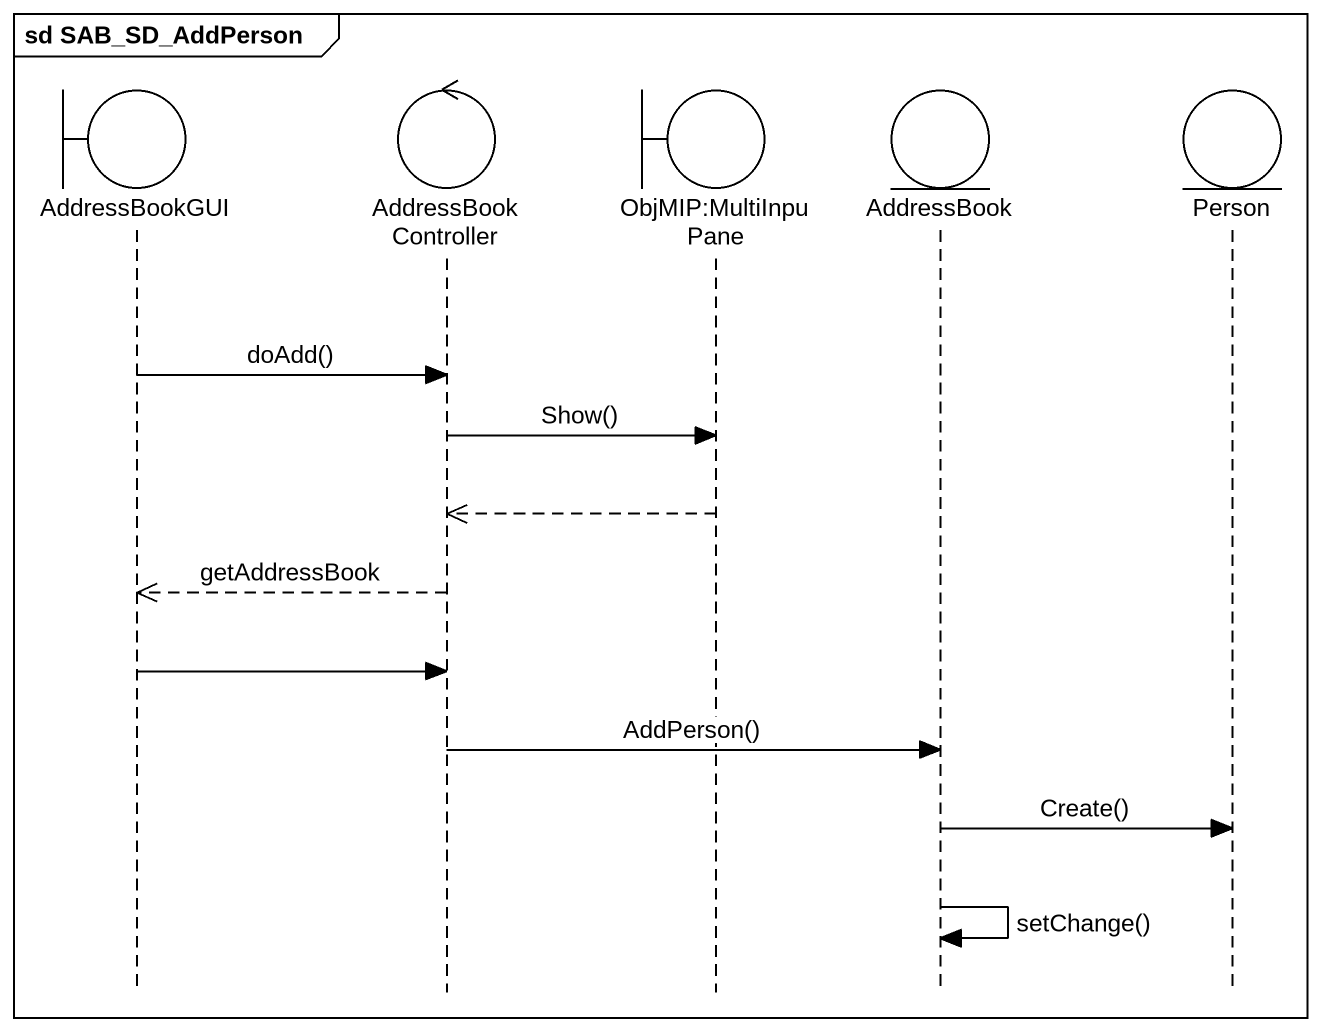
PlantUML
@startuml
mainframe sd SAB_SD_AddPerson
hide footbox
boundary AddressBookGUI
control AddressBookController
boundary "ObjMIP:MultiInpuPane" as ObjMIP_MultiInpuPane
entity AddressBook
entity "Person" as Person_

AddressBookGUI -> AddressBookController : doAdd()
AddressBookController -> ObjMIP_MultiInpuPane : Show()
ObjMIP_MultiInpuPane -->> AddressBookController
AddressBookController -->> AddressBookGUI : getAddressBook
AddressBookGUI -> AddressBookController
AddressBookController -> AddressBook : AddPerson()
AddressBook -> Person_ : Create()
AddressBook -> AddressBook : setChange()
@enduml
